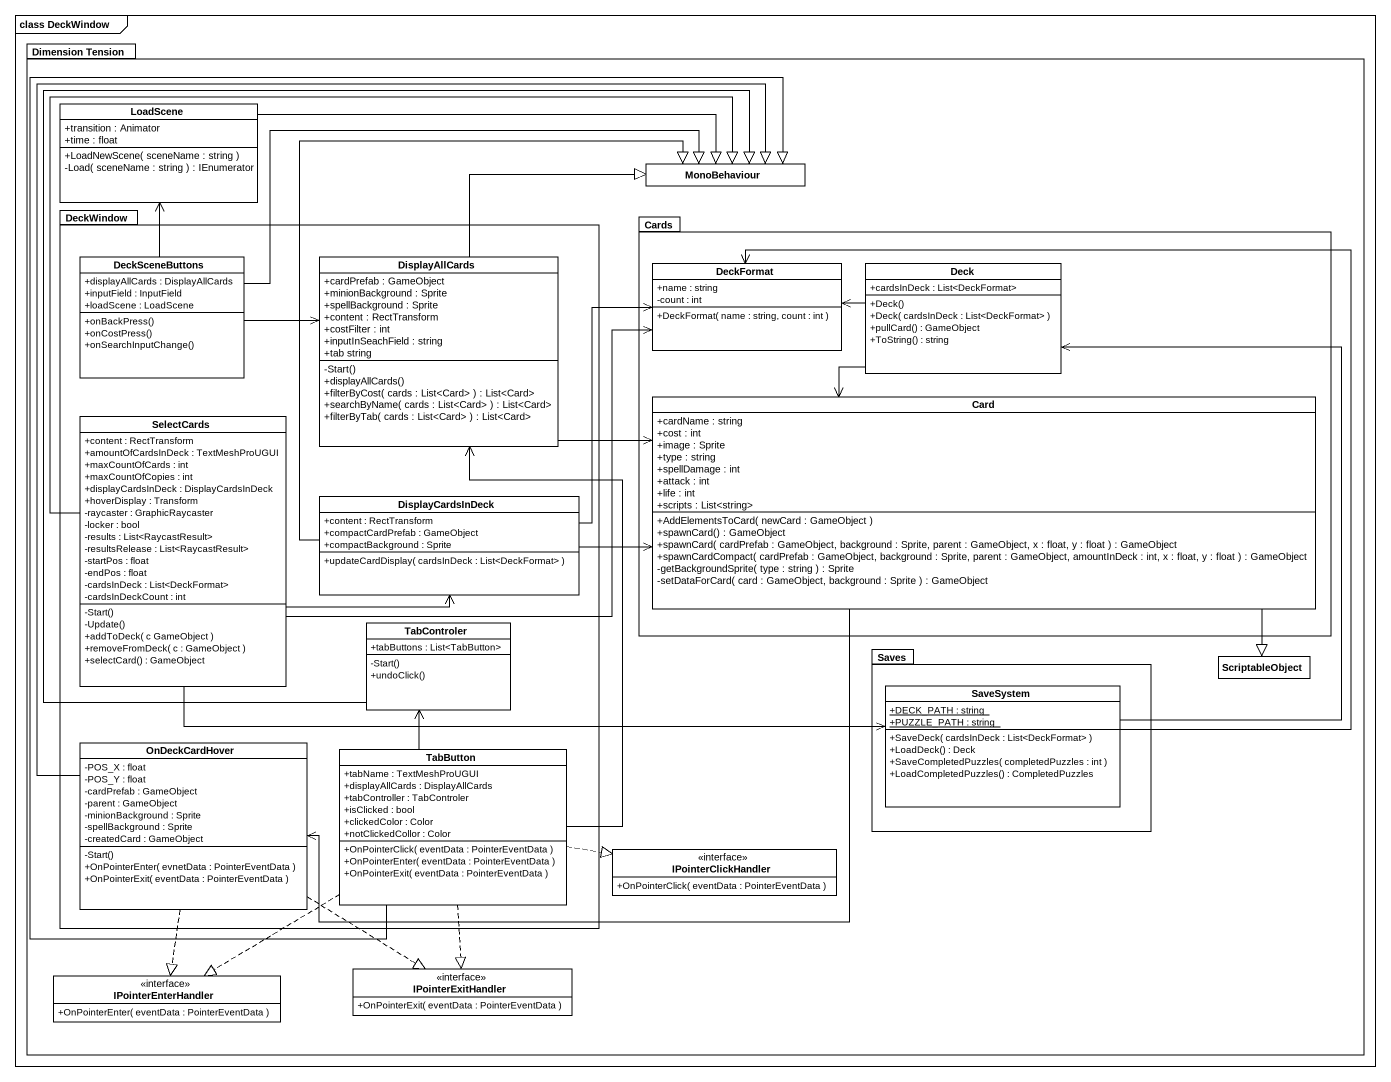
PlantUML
@startuml
mainframe class DeckWindow
hide circle
hide empty members
skinparam classAttributeIconSize 0
package "Dimension Tension" as Dimension_Tension {
  class LoadScene {
    +transition : Animator
    +time : float
    +LoadNewScene( sceneName : string )
    -Load( sceneName : string ) : IEnumerator
  }
  class MonoBehaviour
  package DeckWindow {
    class DeckSceneButtons {
      +displayAllCards : DisplayAllCards
      +inputField : InputField
      +loadScene : LoadScene
      +onBackPress()
      +onCostPress()
      +onSearchInputChange()
    }
    class DisplayAllCards {
      +cardPrefab : GameObject
      +minionBackground : Sprite
      +spellBackground : Sprite
      +content : RectTransform
      +costFilter : int
      +inputInSeachField : string
      +tab string
      -Start()
      +displayAllCards()
      +filterByCost( cards : List<Card> ) : List<Card>
      +searchByName( cards : List<Card> ) : List<Card>
      +filterByTab( cards : List<Card> ) : List<Card>
    }
    class SelectCards {
      +content : RectTransform
      +amountOfCardsInDeck : TextMeshProUGUI
      +maxCountOfCards : int
      +maxCountOfCopies : int
      +displayCardsInDeck : DisplayCardsInDeck
      +hoverDisplay : Transform
      -raycaster : GraphicRaycaster
      -locker : bool
      -results : List<RaycastResult>
      -resultsRelease : List<RaycastResult>
      -startPos : float
      -endPos : float
      -cardsInDeck : List<DeckFormat>
      -cardsInDeckCount : int
      -Start()
      -Update()
      +addToDeck( c GameObject )
      +removeFromDeck( c : GameObject )
      +selectCard() : GameObject
    }
    class DisplayCardsInDeck {
      +content : RectTransform
      +compactCardPrefab : GameObject
      +compactBackground : Sprite
      +updateCardDisplay( cardsInDeck : List<DeckFormat> )
    }
    class TabControler {
      +tabButtons : List<TabButton>
      -Start()
      +undoClick()
    }
    class OnDeckCardHover {
      -POS_X : float
      -POS_Y : float
      -cardPrefab : GameObject
      -parent : GameObject
      -minionBackground : Sprite
      -spellBackground : Sprite
      -createdCard : GameObject
      -Start()
      +OnPointerEnter( evnetData : PointerEventData )
      +OnPointerExit( eventData : PointerEventData )
    }
    class TabButton {
      +tabName : TextMeshProUGUI
      +displayAllCards : DisplayAllCards
      +tabController : TabControler
      +isClicked : bool
      +clickedColor : Color
      +notClickedCollor : Color
      +OnPointerClick( eventData : PointerEventData )
      +OnPointerEnter( eventData : PointerEventData )
      +OnPointerExit( eventData : PointerEventData )
    }
  }
  package Cards {
    class DeckFormat {
      +name : string
      -count : int
      +DeckFormat( name : string, count : int )
    }
    class Deck {
      +cardsInDeck : List<DeckFormat>
      +Deck()
      +Deck( cardsInDeck : List<DeckFormat> )
      +pullCard() : GameObject
      +ToString() : string
    }
    class "Card" as Card_ {
      +cardName : string
      +cost : int
      +image : Sprite
      +type : string
      +spellDamage : int
      +attack : int
      +life : int
      +scripts : List<string>
      +AddElementsToCard( newCard : GameObject )
      +spawnCard() : GameObject
      +spawnCard( cardPrefab : GameObject, background : Sprite, parent : GameObject, x : float, y : float ) : GameObject
      +spawnCardCompact( cardPrefab : GameObject, background : Sprite, parent : GameObject, amountInDeck : int, x : float, y : float ) : GameObject
      -getBackgroundSprite( type : string ) : Sprite
      -setDataForCard( card : GameObject, background : Sprite ) : GameObject
    }
  }
  package Saves {
    class SaveSystem {
      {static} +DECK_PATH : string
      {static} +PUZZLE_PATH : string
      +SaveDeck( cardsInDeck : List<DeckFormat> )
      +LoadDeck() : Deck
      +SaveCompletedPuzzles( completedPuzzles : int )
      +LoadCompletedPuzzles() : CompletedPuzzles
    }
  }
  class ScriptableObject
  interface IPointerClickHandler {
    +OnPointerClick( eventData : PointerEventData )
  }
  interface IPointerEnterHandler {
    +OnPointerEnter( eventData : PointerEventData )
  }
  interface IPointerExitHandler {
    +OnPointerExit( eventData : PointerEventData )
  }
}
LoadScene -right-|> MonoBehaviour
DeckSceneButtons -up-> LoadScene
DeckSceneButtons -right-|> MonoBehaviour
DeckSceneButtons -right-> DisplayAllCards
DisplayAllCards -up-|> MonoBehaviour
DisplayAllCards -right-> Card_
Deck -left-> DeckFormat
Deck --> Card_
SelectCards -up-|> MonoBehaviour
SelectCards -right-> DeckFormat
SelectCards -right-> DisplayCardsInDeck
SelectCards -right-> SaveSystem
Card_ -right-|> ScriptableObject
Card_ -left-> OnDeckCardHover
DisplayCardsInDeck -up-|> MonoBehaviour
DisplayCardsInDeck -up-> DeckFormat
DisplayCardsInDeck -right-> Card_
TabControler -up-|> MonoBehaviour
SaveSystem -up-> DeckFormat
SaveSystem -up-> Deck
OnDeckCardHover -up-|> MonoBehaviour
OnDeckCardHover ..|> IPointerEnterHandler
OnDeckCardHover ..|> IPointerExitHandler
TabButton -up-|> MonoBehaviour
TabButton -up-> DisplayAllCards
TabButton -up-> TabControler
TabButton .right.|> IPointerClickHandler
TabButton .left.|> IPointerEnterHandler
TabButton ..|> IPointerExitHandler
@enduml
